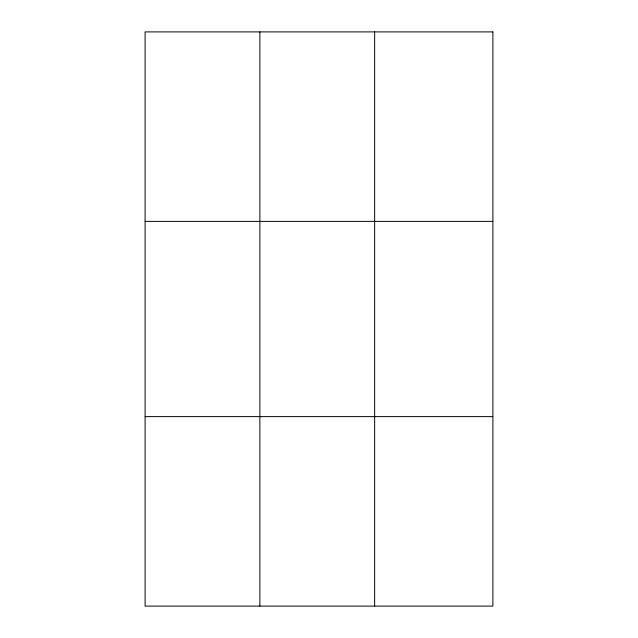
<?xml version="1.0" encoding="UTF-8"?>
<svg xmlns="http://www.w3.org/2000/svg" width="638" height="638" viewBox="0 0 638 638"><rect width="100%" height="100%" fill="white"/><g stroke="black" fill="none" stroke-linecap="round" stroke-linejoin="round"><path stroke-width="0.96" d="M259.873 606.1L259.873 31.9M374.65 606.1L374.65 31.9M145.105 221.386L492.895 221.386M145.105 416.614L492.895 416.614M492.895 31.9L492.895 606.1L145.105 606.1L145.105 31.9L492.895 31.9"/></g></svg>
